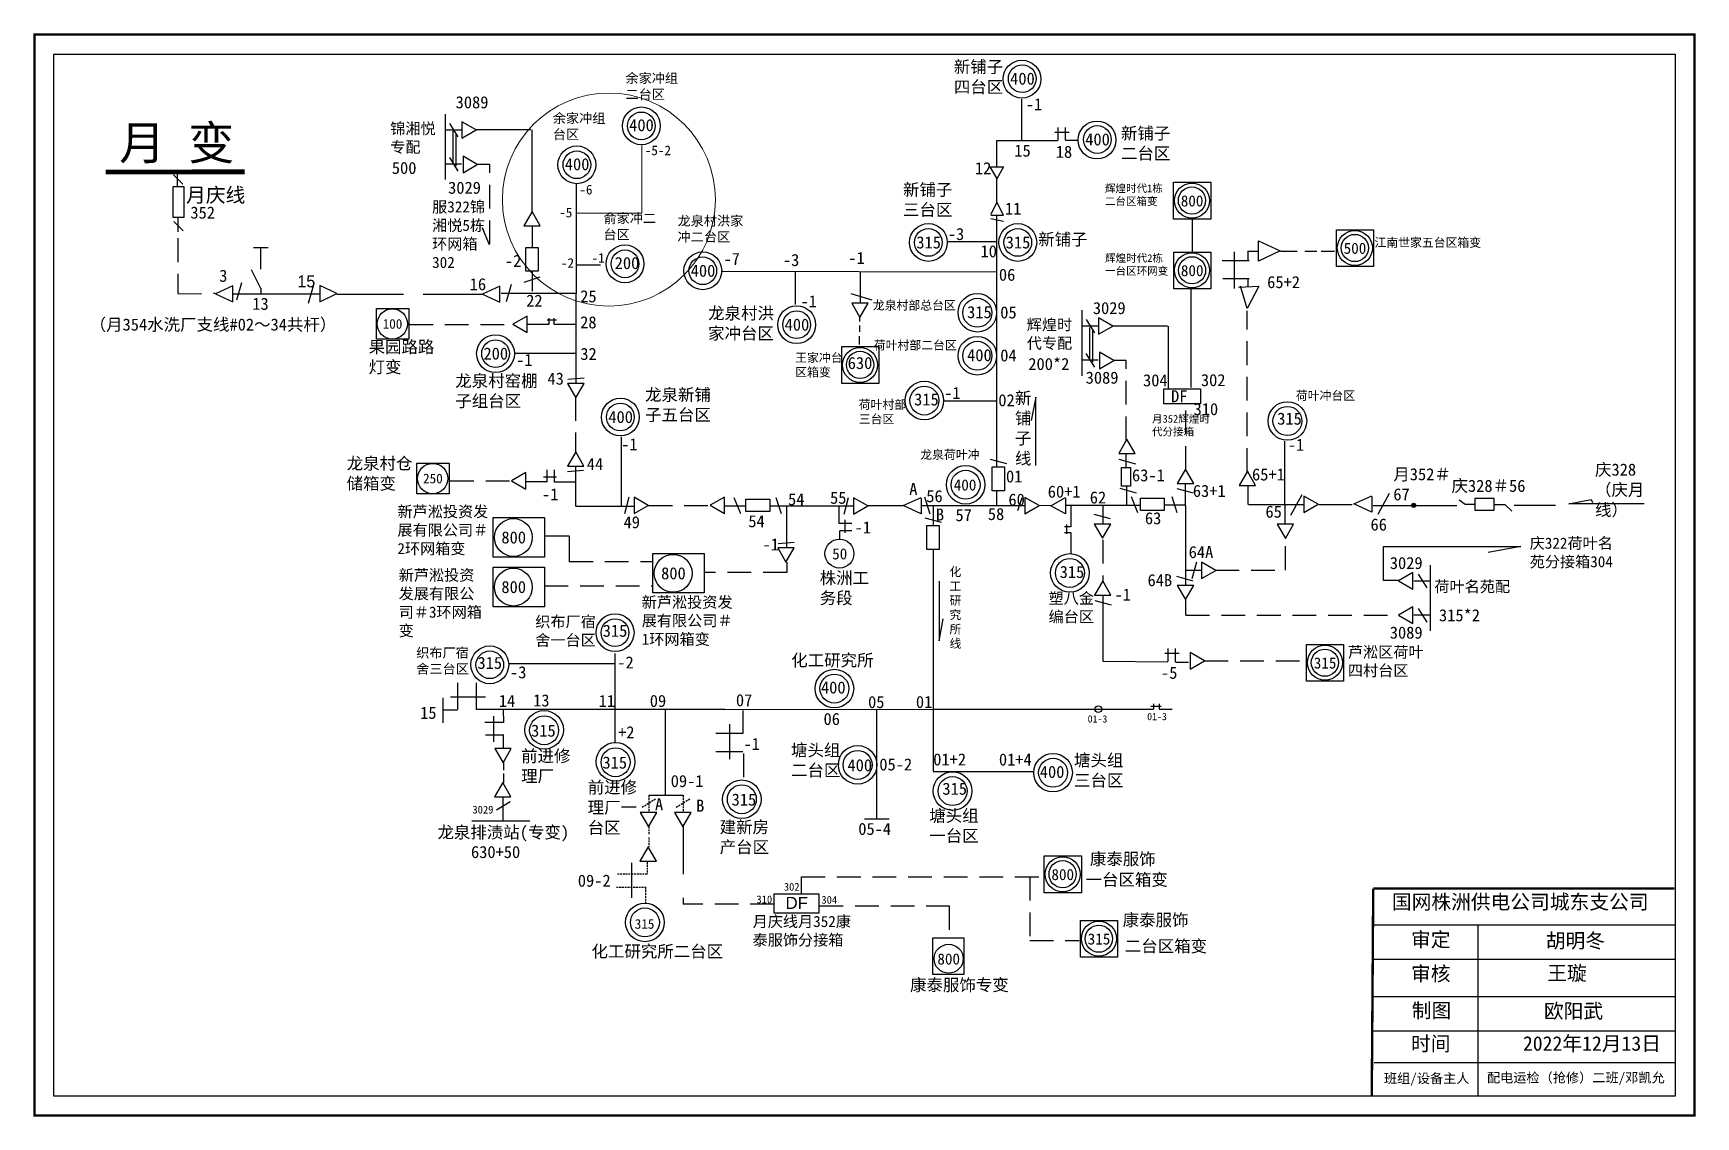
# Model space of a CAD drawing. Extents: x 496 to 840, y 164 to 389.
import ezdxf

# ---------------------------------------------------------------- set-up
doc = ezdxf.new("R2010")
doc.units = 0
doc.header["$LTSCALE"] = 0.774411
for name, pattern in [('ACAD_ISO02W100', [15, 12, -3]), ('DASHED2', [9.525, 6.35, -3.175]), ('HIDDEN', [0.375, 0.25, -0.125])]:
    doc.linetypes.add(name, pattern=pattern)
doc.layers.get('0').update_dxf_attribs({"linetype": 'CONTINUOUS'})
for name, color, linetype in [('0-RefEdit0', 7, 'CONTINUOUS'), ('Layer2', 1, 'CONTINUOUS'), ('线型', 7, 'DASHED2')]:
    doc.layers.add(name, color=color, linetype=linetype)
doc.styles.add('SimSun_txtstyle_2.00_0_0', font='', dxfattribs={"height": 2})
doc.styles.add('SimSun_txtstyle_2.30_0_0', font='simsun.ttc', dxfattribs={"height": 2.3})
doc.styles.add('SimSun_txtstyle_2.50_0_0', font='', dxfattribs={"height": 2.5})
doc.styles.get("Standard").update_dxf_attribs({"font": '', "height": 2.5})
doc.styles.add('仿宋_txtstyle_2.00_0_0', font='simfang.ttf', dxfattribs={"height": 2})
doc.styles.add('字体', font='simkai_0.ttf', dxfattribs={"height": 2.5})
doc.styles.add('宋体_txtstyle_200.00_0_0200', font='SIMSUN.TTC', dxfattribs={"height": 200})
doc.styles.add('宋体_txtstyle_3.00_0_0', font='SIMSUN.TTC', dxfattribs={"height": 3})
doc.styles.get('SimSun_txtstyle_2.00_0_0').set_extended_font_data('SimSun')
doc.styles.get('SimSun_txtstyle_2.50_0_0').set_extended_font_data('SimSun')
doc.styles.get('Standard').set_extended_font_data('SimSun')

# ---------------------------------------------------------------- blocks, each defined once
blk = doc.blocks.new('A$C349A4362')
for p, q in [((1.2, 9.42), (2.62, 10.92)), ((1.2, 7.21), (1.2, 9.42)), ((1.2, 1.23), (0.3, 0)), ((1.2, 3.21), (1.2, 1.23))]:
    blk.add_line(p, q)
blk.add_lwpolyline([(0, 3.21), (2.4, 3.21), (2.4, 7.21), (0, 7.21)], close=True)
blk = doc.blocks.new('A$C09914F58')
at = {"color": 7, "rotation": 270}
blk.add_blockref('A$C349A4362', (0, 2.62), dxfattribs=at)

msp = doc.modelspace()

# ---------------------------------------------------------------- hatches: boundary and pattern name
at = {"linetype": 'Continuous'}
h = msp.add_hatch(color=0, dxfattribs=at)
edge = h.paths.add_edge_path()
edge.add_arc((781.58, 291.11), 0.432, 0, 360)

# ---------------------------------------------------------------- linework, layer by layer
for p, q in [((580.93, 372.13), (580.93, 358.59)), ((700.37, 366.75), (700.37, 375.25)), ((582.58, 362.16), (582.58, 368.6)), ((598.93, 352.03), (598.93, 368.88)), ((583.2, 361.42), (583.2, 367.86)), ((695.22, 361.22), (695.22, 366.61)), ((526.59, 357.62), (524.61, 359.6)), ((693.86, 361.22), (696.58, 361.22)), ((695.22, 358.91), (693.86, 361.22)), ((696.58, 361.22), (695.22, 358.77)), ((695.22, 353.94), (695.22, 358.91)), ((695.22, 353.92), (694, 351.34)), ((696.58, 351.2), (695.22, 353.92)), ((526.66, 347.96), (524.68, 349.93)), ((694, 351.2), (696.58, 351.2)), ((694, 350.52), (696.58, 349.98)), ((695.24, 339.39), (638.08, 339.57)), ((653.44, 339.41), (653.44, 332.72)), ((536.89, 336.61), (533.31, 334.92)), ((533.31, 334.92), (536.89, 333.29)), ((536.89, 333.29), (536.89, 336.61)), ((537.77, 333.69), (538.8, 337.28)), ((553.53, 336.51), (552.5, 332.92)), ((554.92, 336.63), (554.92, 333.3)), ((558.5, 334.99), (554.92, 336.63)), ((554.92, 333.3), (558.5, 334.99)), ((558.45, 334.88), (572.25, 334.88)), ((576.37, 334.88), (588.66, 334.88)), ((592.21, 336.53), (588.63, 334.84)), ((588.63, 334.84), (592.21, 333.21)), ((592.21, 333.21), (592.21, 336.53)), ((593.6, 333.33), (594.63, 336.92)), ((735.5, 315.55), (735.5, 335.98)), ((712.82, 331.51), (712.82, 317.97)), ((602.37, 328.58), (598, 328.58)), ((603.98, 329.46), (602.03, 329.46)), ((602.37, 329.88), (602.37, 328.58)), ((603.5, 328.58), (603.5, 329.88)), ((607.95, 328.58), (603.5, 328.58)), ((714.47, 321.54), (714.47, 327.98)), ((730.82, 315.26), (730.82, 328.26)), ((715.09, 320.8), (715.09, 327.24)), ((607.96, 322.54), (595.31, 322.54)), ((695.23, 312.67), (684.38, 312.67)), ((697.28, 299.7), (693.88, 300.62)), ((724, 299.67), (720.59, 300.6)), ((601.31, 296.99), (603.99, 296.99)), ((602.04, 295.92), (602.04, 298.43)), ((603.54, 295.92), (603.54, 298.43)), ((608.02, 295.92), (603.57, 295.92)), ((680.24, 292.9), (681.32, 289.34)), ((724.19, 293.64), (720.79, 294.57)), ((735.97, 293.63), (732.57, 294.56)), ((774.24, 289.26), (776.59, 293.6)), ((618.98, 292.77), (618.05, 289.37)), ((662.53, 287.36), (662.53, 290.88)), ((664.44, 292.64), (663.51, 289.23)), ((675.84, 291.04), (679.56, 292.74)), ((679.56, 289.34), (675.84, 291.04)), ((679.56, 292.59), (679.56, 289.34)), ((700.41, 292.65), (699.5, 289.94)), ((706.38, 291), (703.96, 291.04)), ((706.38, 291), (709.47, 292.72)), ((709.47, 289.32), (706.38, 291)), ((709.47, 292.57), (709.47, 289.32)), ((710.53, 291.09), (710.53, 286.65)), ((717.18, 291.04), (717.18, 287.28)), ((773.22, 291.09), (790.53, 291.09)), ((802.43, 291.11), (810.99, 291.11)), ((813.75, 291.42), (818.34, 292.34)), ((829.35, 291.42), (813.75, 291.42)), ((818.34, 292.34), (818.64, 291.72)), ((662.5, 287.38), (665.18, 287.38)), ((663.74, 288.1), (663.74, 285.42)), ((683.77, 287.55), (680.37, 288.48)), ((710.53, 286.65), (709.23, 286.65)), ((709.65, 287.12), (709.65, 285.18)), ((718.77, 288.31), (715.37, 289.24)), ((662.67, 285.87), (665.18, 285.87)), ((662.67, 284.2), (662.67, 285.84)), ((709.23, 285.51), (710.53, 285.51)), ((710.53, 285.51), (710.53, 281.14)), ((775.32, 275.55), (775.32, 282.58)), ((775.32, 282.58), (803.8, 282.58)), ((803.8, 282.58), (797.06, 281.36)), ((736.58, 279.31), (735.65, 275.91)), ((785.04, 278.68), (785.04, 265.14)), ((683.28, 275.42), (683.28, 263.06)), ((717.15, 272.39), (717.15, 258.85)), ((778.46, 275.55), (775.32, 275.55)), ((715.5, 271.42), (718.9, 270.49)), ((683.28, 263.06), (684.09, 267.61)), ((594.07, 258.36), (616.03, 258.36)), ((616.05, 260.41), (616.05, 241.84)), ((717.15, 258.85), (730.68, 258.69)), ((730, 260.49), (733.02, 260.49)), ((730.72, 258.75), (730.72, 261.43)), ((732.23, 258.6), (732.23, 261.43)), ((732.34, 258.63), (734.94, 258.63)), ((583.55, 248.78), (583.55, 254.34)), ((580.4, 251.2), (580.4, 246.03)), ((583.5, 248.64), (580.41, 248.64)), ((642.57, 248.63), (642.57, 243.85)), ((684.37, 248.88), (727.71, 248.88)), ((639.89, 238.49), (639.89, 245.76)), ((642.57, 243.85), (637.02, 243.85)), ((642.57, 240.02), (637.02, 240.02)), ((642.71, 239.7), (642.71, 234.81)), ((682.01, 235.98), (702.96, 235.98)), ((667.77, 226.16), (672.94, 226.16)), ((619.61, 209.78), (619.61, 217.05)), ((773.24, 204.2), (835.61, 204.2)), ((794.89, 204.19), (794.88, 168.74)), ((773.24, 197.1), (835.61, 197.1)), ((773.24, 189.35), (835.61, 189.35)), ((773.24, 182.25), (835.61, 182.25)), ((773.37, 175.69), (835.74, 175.69))]:
    msp.add_line(p, q, dxfattribs=at)
at = {"color": 7, "linetype": 'ByBlock', "ltscale": 2}
for p, q in [((584.3, 368.85), (580.9, 368.85)), ((581.81, 370.24), (583.56, 367.44)), ((598.67, 368.88), (587.35, 368.88)), ((584.3, 361.78), (580.9, 361.78)), ((581.8, 363.17), (583.56, 360.37)), ((590.15, 361.72), (587.57, 361.72)), ((716.19, 328.23), (712.79, 328.23)), ((713.7, 329.62), (715.45, 326.82)), ((730.56, 328.26), (719.24, 328.26)), ((716.19, 321.15), (712.79, 321.15)), ((713.69, 322.55), (715.45, 319.74)), ((722.04, 321.1), (719.46, 321.1)), ((782.53, 276.82), (784.29, 274.02)), ((785.03, 275.43), (781.63, 275.43)), ((782.53, 269.73), (784.29, 266.92)), ((785.03, 268.33), (781.63, 268.33))]:
    msp.add_line(p, q, dxfattribs=at)
at = {"color": 0, "linetype": 'Continuous'}
for p, q in [((707.93, 366.68), (707.93, 369.36)), ((709.44, 366.73), (709.44, 369.36)), ((695.18, 366.72), (707.78, 366.72)), ((707.21, 368.42), (710.23, 368.42)), ((709.45, 366.75), (712.04, 366.75)), ((608.11, 334.98), (608.11, 357.82)), ((525.61, 347.75), (525.62, 350.59)), ((735.67, 350.42), (735.67, 343.69)), ((541.23, 344.55), (544.23, 344.55)), ((695.24, 345.68), (685.08, 345.68)), ((749.46, 345.88), (753.96, 343.81)), ((749.46, 341.72), (749.46, 345.88)), ((542.73, 340.06), (542.73, 344.45)), ((747.49, 341.79), (741.88, 341.79)), ((744.41, 343.6), (744.41, 336.01)), ((747.29, 343.75), (749.46, 343.79)), ((753.96, 343.81), (749.46, 341.72)), ((754.08, 343.75), (757.47, 343.75)), ((759.06, 343.75), (761.55, 343.75)), ((762.45, 343.75), (765.17, 343.75)), ((747.49, 338), (742.06, 338)), ((536.89, 334.95), (554.92, 334.95)), ((542.71, 336.11), (542.71, 335)), ((608.07, 334.98), (592.52, 334.98)), ((608.04, 316.32), (608.07, 334.98)), ((745.32, 336.34), (749.48, 336.48)), ((747.1, 331.88), (745.68, 336.53)), ((749.48, 336.48), (747.1, 331.88)), ((703.3, 313.49), (702.31, 308.71)), ((703.3, 299.33), (703.3, 313.49)), ((754.92, 291.38), (754.92, 304.39)), ((722.04, 298.98), (722.04, 301.88)), ((602.09, 295.99), (597.66, 295.99)), ((722.19, 291.16), (722.19, 295.08)), ((747.29, 291.27), (747.29, 295.19)), ((756.15, 289.04), (758.5, 293.38)), ((769.17, 291.39), (772.89, 293.1)), ((772.89, 292.94), (772.89, 289.69)), ((608, 290.92), (619.93, 290.92)), ((643.23, 290.91), (638.8, 290.91)), ((665.48, 290.91), (648.2, 290.91)), ((734.3, 290.99), (734.3, 274.54)), ((747.36, 291.29), (758.85, 291.29)), ((754.9, 291.11), (754.9, 287.2)), ((761.92, 291.26), (768.85, 291.26)), ((772.89, 289.69), (769.17, 291.39)), ((606.65, 279.41), (606.65, 284.8)), ((651.69, 279.3), (651.69, 277.19)), ((735.93, 275.43), (732.53, 276.36)), ((587.38, 248.78), (587.38, 254.34)), ((582.02, 251.46), (589.29, 251.46)), ((592.16, 248.78), (587.38, 248.78)), ((638.84, 248.8), (591.95, 248.8)), ((593.04, 246.14), (589.14, 246.14)), ((590.9, 247.4), (590.9, 242.12)), ((593.04, 243.5), (589.26, 243.5)), ((591.55, 228), (594.36, 229.75)), ((592.86, 230.67), (592.86, 225.77)), ((598.47, 225.66), (586.45, 225.66))]:
    msp.add_line(p, q, dxfattribs=at)
at = {"color": 7, "linetype": 'Continuous', "lineweight": 0, "ltscale": 0.986187}
msp.add_line((621.65, 351.66), (621.65, 365.88), dxfattribs=at)
at = {"linetype": 'DASHED2'}
for p, q in [((590.15, 345.23), (590.15, 361.72)), ((525.53, 346.43), (525.53, 335.06)), ((608.19, 340.91), (614.23, 340.91)), ((525.53, 334.93), (533.27, 335.05)), ((573.48, 328.6), (595.06, 328.6)), ((722.04, 304.61), (722.04, 321.1)), ((607.93, 313.55), (607.93, 302.19)), ((734.37, 298.46), (734.37, 312.12)), ((581.93, 296.17), (594.79, 296.17)), ((623.07, 291.09), (635.93, 291.09)), ((717.2, 283.95), (717.2, 275.31)), ((734.37, 268.38), (734.37, 271.64)), ((734.37, 268.38), (778.37, 268.38)), ((738.25, 258.87), (758.97, 258.87)), ((727.71, 250.01), (727.71, 248.88)), ((728.86, 249.99), (728.86, 248.86)), ((654.72, 210.7), (654.72, 214.16)), ((654.72, 214.16), (705.05, 214.16)), ((702.03, 214.15), (702.03, 200.97)), ((649.06, 208.49), (630.25, 208.49)), ((658.47, 208.11), (685.35, 208.11)), ((685.35, 208.11), (685.35, 201.58)), ((702.03, 200.97), (712.28, 200.97))]:
    msp.add_line(p, q, dxfattribs=at)
at = {"linetype": 'ACAD_ISO02W100'}
msp.add_line((525.45, 357.13), (525.45, 360.22), dxfattribs=at)
at = {"color": 7, "linetype": 'Continuous', "lineweight": 0, "ltscale": 1.150288}
msp.add_line((608.11, 351.65), (621.65, 351.66), dxfattribs=at)
for p, q in [((590.11, 345.1), (588.68, 348.52)), ((598.93, 348.92), (598.93, 344.53)), ((598.93, 339.5), (598.93, 335.51)), ((668.35, 291.06), (675.87, 291.06)), ((679.59, 291.05), (701.01, 291.04)), ((682.03, 291.04), (682.03, 286.93)), ((709.52, 291.13), (724.98, 291.13)), ((682.03, 281.99), (682.03, 236.03)), ((638.74, 248.82), (682.02, 248.87)), ((670.38, 226.22), (670.38, 248.82))]:
    msp.add_line(p, q)
at = {"color": 7}
for p, q in [((695.25, 299.07), (695.24, 351.06)), ((607.97, 290.92), (607.97, 299.19)), ((695.25, 291.04), (695.25, 294.13))]:
    msp.add_line(p, q, dxfattribs=at)
at = {"color": 0}
for p, q in [((747.32, 341.75), (747.32, 343.83)), ((666.92, 339.49), (666.92, 333.12)), ((747.32, 336.5), (747.32, 338.05)), ((664.97, 335), (669.34, 333.71)), ((666.77, 330.09), (666.77, 329.16)), ((666.77, 328.35), (666.77, 327.08)), ((666.71, 326.15), (666.71, 324.41)), ((734.34, 291.03), (734.34, 295.63)), ((593.04, 246.14), (593.02, 248.8)), ((593.02, 240.75), (593.02, 243.46))]:
    msp.add_line(p, q, dxfattribs=at)
at = {"color": 0, "linetype": 'ByBlock', "ltscale": 2}
for p, q in [((600.55, 338.35), (597.21, 337.27)), ((606.34, 317.28), (609.68, 317.53)), ((609.58, 298.3), (606.25, 298.06)), ((723.03, 292.97), (724.36, 289.64)), ((731.47, 292.97), (732.54, 289.64)), ((640.75, 292.73), (642.09, 289.4)), ((649.43, 292.73), (650.51, 289.4)), ((649.9, 283.21), (653.24, 283.45))]:
    msp.add_line(p, q, dxfattribs=at)
at = {"color": 0, "linetype": 'DASHED2'}
for p, q in [((747.08, 298.05), (747.08, 331.39)), ((729.9, 291.21), (734.34, 291.21)), ((601.6, 284.79), (606.66, 284.79)), ((755.04, 277.7), (755.04, 284.31)), ((606.63, 279.44), (623.77, 279.44)), ((651.69, 277.19), (634.55, 277.19)), ((734.25, 277.7), (737.65, 277.7)), ((740.51, 277.7), (755.04, 277.7)), ((601.5, 274.41), (623.77, 274.41)), ((592.97, 237.83), (592.97, 236.25)), ((592.97, 235.55), (592.97, 233.62))]:
    msp.add_line(p, q, dxfattribs=at)
at = {"linetype": 'ByBlock'}
msp.add_line((617.48, 290.88), (617.48, 305.32), dxfattribs=at)
at = {"color": 7, "linetype": 'HIDDEN', "ltscale": 2}
for p, q in [((623.1, 231.07), (623.1, 227.67)), ((630.2, 231.07), (630.2, 227.67)), ((621.71, 228.57), (624.51, 230.33)), ((628.8, 228.57), (631.61, 230.33)), ((623.11, 224.54), (623.11, 222.97)), ((623.11, 222.27), (623.11, 220.34)), ((622.76, 217.18), (622.76, 214.73)), ((622.76, 214.73), (616.62, 214.73)), ((622.58, 211.93), (616.44, 211.93)), ((622.41, 211.93), (622.41, 208.71))]:
    msp.add_line(p, q, dxfattribs=at)
at = {"color": 7, "linetype": 'DASHED2', "ltscale": 2}
msp.add_line((630.21, 224.54), (630.22, 208.49), dxfattribs=at)
at = {"linetype": 'Continuous', "const_width": 0.5}
msp.add_lwpolyline([(495.81, 388.66), (839.79, 388.66), (839.79, 164.69), (495.81, 164.69)], close=True, dxfattribs=at)
at = {"linetype": 'Continuous'}
for points in [[(499.86, 384.61), (835.74, 384.61), (835.74, 168.74), (499.86, 168.74)], [(649.09, 210.59), (658.32, 210.59), (658.32, 206.59), (649.09, 206.59)], [(681.9, 193.95), (688.45, 193.95), (688.45, 201.46), (681.9, 201.46)]]:
    msp.add_lwpolyline(points, close=True, dxfattribs=at)
for points in [[(587.35, 368.88), (584.39, 370.59), (584.39, 367.17)], [(587.57, 361.72), (584.61, 363.43), (584.61, 360.01)], [(566.66, 331.9), (573.36, 331.9), (573.36, 325.51), (566.66, 325.51)], [(719.24, 328.26), (716.28, 329.97), (716.28, 326.55)], [(719.46, 321.1), (716.5, 322.81), (716.5, 319.39)], [(575.03, 299.87), (581.73, 299.87), (581.73, 293.48), (575.03, 293.48)], [(623, 291.1), (620.04, 292.81), (620.04, 289.39)], [(668.46, 290.97), (665.5, 292.68), (665.5, 289.26)], [(703.96, 291.04), (701.01, 292.75), (701.01, 289.33)], [(717.1, 284.29), (718.81, 287.24), (715.4, 287.24)], [(740.6, 277.64), (737.65, 279.35), (737.65, 275.94)], [(717.17, 275.44), (715.46, 272.48), (718.87, 272.48)], [(738.25, 258.91), (735.29, 260.61), (735.29, 257.2)]]:
    msp.add_lwpolyline(points, close=True)
for points, const_width in [([(539.37, 360.19), (510.55, 360.17)], 1), ([(773.21, 211.71), (772.91, 168.74)], 0.5), ([(773.24, 211.71), (835.61, 211.71)], 0.5)]:
    msp.add_lwpolyline(points, dxfattribs=dict(at, const_width=const_width))
at = {"linetype": 'ACAD_ISO02W100'}
msp.add_lwpolyline([(526.77, 350.73), (524.56, 350.73), (524.56, 357.13), (526.77, 357.13)], close=True, dxfattribs=at)
at = {"color": 0}
for points in [[(731.85, 358.03), (739.53, 358.03), (739.53, 350.42), (731.85, 350.42)], [(765.6, 348.2), (773.28, 348.2), (773.28, 340.59), (765.6, 340.59)], [(731.87, 343.59), (739.55, 343.59), (739.55, 335.98), (731.87, 335.98)], [(663.08, 323.98), (670.76, 323.98), (670.76, 316.37), (663.08, 316.37)], [(722.17, 304.84), (720.47, 301.88), (723.88, 301.88)], [(734.33, 298.59), (732.62, 295.63), (736.04, 295.63)], [(747.14, 298.18), (745.44, 295.23), (748.85, 295.23)], [(761.79, 291.32), (758.83, 293.03), (758.83, 289.61)], [(755, 284.25), (756.71, 287.2), (753.29, 287.2)], [(734.33, 271.57), (736.03, 274.53), (732.62, 274.53)], [(759.41, 262.3), (767.08, 262.3), (767.08, 254.69), (759.41, 254.69)], [(592.92, 237.79), (594.62, 240.75), (591.21, 240.75)], [(592.84, 233.66), (591.13, 230.7), (594.55, 230.7)], [(705.05, 218.47), (712.73, 218.47), (712.73, 210.86), (705.05, 210.86)], [(712.56, 205.12), (720.23, 205.12), (720.23, 197.5), (712.56, 197.5)]]:
    msp.add_lwpolyline(points, close=True, dxfattribs=at)
at = {"color": 0, "linetype": 'ByBlock'}
for points in [[(598.93, 351.97), (597.22, 349.01), (600.63, 349.01)], [(666.85, 330.05), (668.56, 333), (665.15, 333.01)], [(594.94, 328.62), (597.9, 326.91), (597.9, 330.32)], [(607.97, 313.4), (609.68, 316.36), (606.26, 316.36)], [(607.96, 302.18), (606.25, 299.23), (609.66, 299.23)], [(594.67, 296.19), (597.63, 294.48), (597.63, 297.89)], [(635.81, 291.11), (638.76, 289.4), (638.77, 292.81)], [(651.53, 279.32), (653.23, 282.28), (649.82, 282.28)]]:
    msp.add_lwpolyline(points, close=True, dxfattribs=at)
at = {"color": 0, "linetype": 'Continuous'}
for points in [[(600.21, 344.54), (600.21, 339.6), (597.64, 339.6), (597.64, 344.54)], [(729.79, 315.25), (737.4, 315.25), (737.4, 312.16), (729.79, 312.16)], [(696.8, 299.07), (696.8, 294.13), (694.24, 294.13), (694.24, 299.07)], [(643.23, 292.39), (648.17, 292.39), (648.17, 289.82), (643.23, 289.82)], [(724.98, 292.58), (729.92, 292.58), (729.92, 290.02), (724.98, 290.02)], [(590.87, 288.59), (601.47, 288.59), (601.47, 280.39), (590.87, 280.39)], [(683.29, 286.93), (683.29, 281.99), (680.73, 281.99), (680.73, 286.93)], [(623.97, 281.16), (634.57, 281.16), (634.57, 272.96), (623.97, 272.96)], [(590.87, 278.31), (601.47, 278.31), (601.47, 270.11), (590.87, 270.11)]]:
    msp.add_lwpolyline(points, close=True, dxfattribs=at)
msp.add_lwpolyline([(540.7, 339.94), (542.62, 336.09)], dxfattribs=at)
at = {"color": 7, "linetype": 'Continuous'}
msp.add_lwpolyline([(721.05, 298.96), (722.91, 298.96), (722.91, 295.08), (721.05, 295.08)], close=True, dxfattribs=at)
at = {"color": 7}
for points in [[(778.47, 275.47), (781.43, 273.76), (781.43, 277.18)], [(778.47, 268.37), (781.43, 266.66), (781.43, 270.08)], [(623.06, 224.51), (624.77, 227.47), (621.35, 227.47)], [(630.16, 224.51), (631.86, 227.47), (628.45, 227.47)], [(622.98, 220.37), (621.27, 217.42), (624.69, 217.42)]]:
    msp.add_lwpolyline(points, close=True, dxfattribs=at)
for points in [[(682.02, 248.87), (684.37, 248.88)], [(727.15, 249.53), (729.3, 249.53)], [(728.86, 248.86), (731.56, 248.86)]]:
    msp.add_lwpolyline(points)
at = {"color": 12, "linetype": 'Continuous', "lineweight": 0, "ltscale": 1.035775, "true_color": 0xc00000}
msp.add_circle((614.84, 354.45), 22.06, dxfattribs=at)
at = {"color": 0}
for centre, radius in [((735.65, 354.24), 3.63), ((735.65, 354.24), 2.82), ((769.4, 344.42), 3.63), ((769.4, 344.42), 2.82), ((735.67, 339.8), 3.63), ((735.67, 339.8), 2.82), ((666.88, 320.2), 3.63), ((666.88, 320.2), 2.82), ((755.43, 308.58), 4), ((755.43, 308.58), 3), ((763.2, 258.51), 3.63), ((763.2, 258.51), 2.82), ((601.42, 244.6), 4), ((601.42, 244.5), 3), ((616.22, 237.98), 4), ((616.22, 237.88), 3), ((708.85, 214.68), 3.63), ((708.85, 214.68), 2.82), ((716.36, 201.33), 3.63), ((716.36, 201.33), 2.82)]:
    msp.add_circle(centre, radius, dxfattribs=at)
for centre, radius in [((691.18, 331.01), 4), ((691.18, 331.01), 3), ((691.18, 322.1), 4), ((691.18, 322.1), 3), ((680.2, 312.81), 4), ((680.2, 312.81), 3), ((688.76, 295.37), 4), ((688.76, 295.37), 3), ((662.61, 281.1), 3), ((710.36, 277.1), 4), ((710.36, 277.1), 3), ((661.56, 253.14), 4), ((661.56, 253.14), 3), ((716.24, 248.88), 0.71), ((666.38, 237.34), 4), ((666.38, 237.34), 3), ((706.87, 235.72), 4), ((706.87, 235.72), 3), ((686.05, 231.91), 4), ((686.05, 231.91), 3), ((642.38, 230.21), 4), ((642.38, 230.21), 3), ((685.24, 197.18), 3)]:
    msp.add_circle(centre, radius)
at = {"color": 1, "linetype": 'Continuous'}
msp.add_circle((781.58, 291.11), 0.432, dxfattribs=at)
at = {"color": 7}
for radius in [4, 3]:
    msp.add_circle((622.3, 204.71), radius, dxfattribs=at)
at = {"layer": '0-RefEdit0', "color": 0, "linetype": 'ByBlock', "ltscale": 2}
for p, q in [((651.65, 290.88), (651.65, 282.41)), ((626.6, 231.07), (626.58, 248.87)), ((623.09, 231.07), (630.19, 231.07))]:
    msp.add_line(p, q, dxfattribs=at)
at = {"layer": 'Layer2', "color": 7, "linetype": 'Continuous'}
for centre, radius in [((700.42, 379.39), 3.92), ((700.48, 379.5), 2.87), ((621.57, 369.72), 3.92), ((621.57, 369.72), 2.87), ((715.98, 366.79), 3.92), ((716.04, 366.9), 2.87), ((608.2, 361.66), 3.92), ((608.2, 361.66), 2.87), ((681.04, 345.57), 3.92), ((681.04, 345.57), 2.87), ((699.56, 345.57), 3.92), ((699.56, 345.57), 2.87), ((618.17, 341.14), 3.92), ((618.17, 341.14), 2.87), ((634.29, 339.7), 3.92), ((634.29, 339.7), 2.87), ((569.96, 328.69), 3.14), ((653.75, 328.53), 3.92), ((653.75, 328.53), 2.87), ((591.35, 322.53), 3.92), ((591.35, 322.53), 2.87), ((617.22, 309.4), 3.92), ((617.22, 309.4), 2.87), ((578.32, 296.66), 3.14), ((595.05, 284.45), 3.92), ((628.15, 277.02), 3.92), ((595.05, 274.17), 3.92), ((616.12, 264.73), 3.92), ((616.12, 264.73), 2.87)]:
    msp.add_circle(centre, radius, dxfattribs=at)
at = {"layer": 'Layer2', "color": 0, "linetype": 'Continuous'}
for radius in [3.92, 2.87]:
    msp.add_circle((590.16, 258.07), radius, dxfattribs=at)

# ---------------------------------------------------------------- block references
at = {"color": 7}
msp.add_blockref('A$C09914F58', (791.03, 289.89), dxfattribs=at)

# ---------------------------------------------------------------- texts
for s, p in [('3089', (583.08, 373.36)), ('500', (569.86, 359.76)), ('3029', (581.52, 355.66)), ('3029', (715.11, 330.73)), ('200*2', (701.74, 319.14)), ('3089', (713.63, 316.31)), ('-1', (617.38, 302.5)), ('55', (660.66, 291.43)), ('A', (677.07, 293.25)), ('56', (680.6, 291.76)), ('60', (697.62, 291.04)), ('60+1', (705.77, 292.7)), ('62', (714.48, 291.49)), ('B', (682.59, 287.95)), ('57', (686.65, 287.83)), ('58', (693.36, 288.06)), ('-1', (665.75, 285.28)), ('66', (772.65, 285.88)), ('-1', (646.67, 281.76)), ('3029', (776.64, 277.91)), ('-1', (719.59, 271.37)), ('315*2', (786.83, 267.08)), ('3089', (776.64, 263.49)), ('-5', (729.24, 255.17)), ('09', (623.31, 249.34)), ('07', (641.16, 249.48)), ('400', (658.78, 252.12)), ('05', (668.54, 249.11)), ('15', (575.72, 246.87)), ('06', (659.31, 245.6)), ('-1', (642.71, 240.44)), ('400', (664.27, 236.02)), ('05-2', (670.87, 236.18)), ('01+2', (682.04, 237.22)), ('01+4', (695.65, 237.2)), ('315', (640.27, 228.9)), ('05-4', (666.51, 222.83))]:
    msp.add_text(s, height=2.5).set_placement(p)
at = {"color": 0}
for s, p in [('65+2', (751.23, 336.11)), ('304', (725.51, 315.76)), ('302', (737.5, 315.8)), ('310', (735.98, 309.79)), ('-1', (755.5, 302.4)), ('65+1', (748.09, 296.26)), ('65', (750.88, 288.55)), ('64A', (734.97, 280.17)), ('64B', (726.45, 274.36)), ('14', (592.02, 249.35)), ('13', (599.14, 249.45)), ('315', (598.71, 243.18)), ('315', (613.5, 236.57)), ('09-1', (627.65, 232.74)), ('630+50', (586.26, 218.04))]:
    msp.add_text(s, height=2.5, dxfattribs=at).set_placement(p)
at = {"color": 7}
for s, height, p in [('09-2', 2.5, (608.4, 212.1)), ('315', 2, (620.19, 203.39))]:
    msp.add_text(s, height=height, dxfattribs=at).set_placement(p)
at = {"color": 7, "attachment_point": 1}
for s, insert, char_height, width, style in [('新铺子四台区', (686.31, 383.21), 2.5, 13.1183, '字体'), ('余家冲组二台区', (618.27, 380.59), 2, 12.4039, '仿宋_txtstyle_2.00_0_0'), ('余家冲组台区', (603.22, 372.3), 2, 12.4039, '仿宋_txtstyle_2.00_0_0'), ('新铺子二台区', (720.94, 369.44), 2.5, 13.1183, '字体'), ('新铺子三台区', (675.78, 357.76), 2.5, 11.5116, '字体'), ('{\\fSimSun|b0|i0|c134|p2;辉煌时代1栋二台区箱变}', (717.62, 357.57), 1.6, 14.0536, '字体'), ('俞家冲二台区', (613.71, 351.57), 2, 12.4039, '仿宋_txtstyle_2.00_0_0'), ('{\\fSimSun|b0|i0|c134|p2;龙泉村洪家冲二台区}', (629.06, 351.06), 2, 15.6078, '字体'), ('新铺子', (703.79, 347.47), 2.5, 17.1825, '字体'), ('{\\fSimSun|b0|i0|c134|p2;辉煌时代2栋一台区环网变}', (717.64, 343.13), 1.6, 14.0536, '字体'), ('3', (534.09, 339.92), 2.5, 7.1055, 'SimSun_txtstyle_2.50_0_0'), ('龙泉村洪家冲台区', (635.39, 332.16), 2.5, 15.6896, '字体'), ('果园路路灯变', (565.04, 325.19), 2.5, 13.7579, '字体'), ('龙泉村窑棚子组台区', (583.01, 318.15), 2.5, 17.2785, '字体'), ('龙泉新铺子五台区', (622.33, 315.28), 2.5, 15.6896, '字体'), ('{\\fSimSun|b0|i0|c134|p2;月}352{\\fSimSun|b0|i0|c134|p2;辉煌时代分接箱}', (727.37, 309.83), 1.6, 14.0536, '字体'), ('龙泉村仓储箱变', (560.5, 301.05), 2.5, 14.6611, '字体'), ('庆328^J（庆月线）', (819.17, 299.76), 2.5, 15.933, '字体'), ('庆328＃56', (789.43, 296.4), 2.5, 19.6564, '字体'), ('株洲工务段', (658.52, 277.33), 2.5, 13.4364, '字体')]:
    msp.add_mtext(s, dxfattribs=dict(at, insert=insert, char_height=char_height, width=width, style=style))
at = {"color": 0, "attachment_point": 1}
for s, insert, char_height, width in [('400', (697.98, 380.76), 2.5, 8.4159), ('400', (713.54, 368.17), 2.5, 8.4159), ('800', (733.33, 355.33), 2.3, 4.8377), ('500', (767.08, 345.51), 2.3, 4.8377), ('-1', (664.44, 343.62), 2.5, 5.1951), ('800', (733.35, 340.89), 2.3, 4.8377), ('13', (540.95, 334.11), 2.5, 7.1055), ('王家冲台\\P区箱变', (653.44, 322.59), 1.8, 10.2337), ('-1', (600.98, 294.63), 2.5, 7.1055), ('315', (760.89, 259.6), 2.3, 4.8377), ('{\\fSimSun|b0|i0|c134|p32;3029}', (586.56, 228.86), 1.6, 4.8377), ('800', (706.53, 215.77), 2.3, 4.8377), ('{\\fSimSun|b0|i0|c134|p32;310}', (645.41, 210.27), 1.6, 4.8377), ('{\\fSimSun|b0|i0|c134|p32;302}', (651.09, 212.88), 1.6, 4.8377), ('{\\fSimSun|b0|i0|c134|p32;304}', (658.87, 210.18), 1.6, 4.8377), ('{\\fArial|b0|i0|c0|p32;DF}', (651.43, 210), 2.5, 4.8377), ('315', (714.04, 202.42), 2.3, 4.8377)]:
    msp.add_mtext(s, dxfattribs=dict(at, insert=insert, char_height=char_height, width=width))
at = {"color": 7, "attachment_point": 1}
for s, insert, char_height, width in [('-1', (701.22, 375.43), 2.5, 6.312), ('400', (619.04, 371.12), 2.5, 4.6346), ('15', (698.84, 365.85), 2.5, 6.312), ('18', (707.43, 365.6), 2.5, 6.312), ('400', (605.7, 363.03), 2.5, 4.6346), ('12', (690.68, 362.2), 2.5, 6.312), ('11', (696.9, 353.81), 2.5, 6.312), ('-3', (685.06, 348.57), 2.5, 6.312), ('315', (678.54, 346.83), 2.5, 8.4159), ('10', (691.84, 344.98), 2.5, 6.312), ('315', (697.06, 346.83), 2.5, 8.4159), ('200', (616.04, 342.55), 2.5, 4.6346), ('-7', (638.58, 343.42), 2.5, 6.312), ('-3', (650.89, 343.18), 2.5, 6.312), ('{\\f\uffbfﾬￌﾣﾤ_GB2312|b0|i0|c134|p49;15}', (550.28, 338.77), 2.5, 7.1055), ('16', (586, 338.17), 2.5, 7.1055), ('400', (631.79, 340.96), 2.5, 8.4159), ('06', (695.65, 340.13), 2.5, 6.312), ('22', (597.7, 334.75), 2.5, 7.1055), ('25', (608.89, 335.66), 2.5, 7.1055), ('-1', (654.54, 334.63), 2.5, 6.312), ('05', (695.93, 332.33), 2.5, 6.312), ('（月354水洗厂支线#02～34共杆）', (507.25, 329.81), 2.5, 53.3939), ('100', (567.96, 329.7), 2, 6.7327), ('28', (608.88, 330.27), 2.5, 7.1055), ('400', (651.25, 329.79), 2.5, 8.4159), ('200', (588.85, 323.8), 2.5, 8.4159), ('32', (608.92, 323.73), 2.5, 7.1055), ('04', (695.93, 323.42), 2.5, 6.312), ('43', (602.11, 318.61), 2.5, 7.1055), ('02', (695.53, 314.13), 2.5, 6.312), ('400', (614.72, 310.66), 2.5, 8.4159), ('44', (610.27, 300.93), 2.5, 7.1055), ('250', (576.33, 297.67), 2, 6.7327), ('01', (697.12, 298.35), 2.5, 6.312), ('54', (651.96, 293.62), 2.5, 11.8645), ('49', (617.88, 288.86), 2.5, 11.8645), ('54', (643.73, 289.07), 2.5, 11.8645), ('800', (592.56, 285.71), 2.5, 8.4159), ('800', (625.66, 278.28), 2.5, 8.4159), ('800', (592.56, 275.44), 2.5, 8.4159), ('01', (678.45, 251.63), 2.5, 10.6751), ('月庆线月352康\\P泰服饰分接箱', (644.62, 206.05), 2.3, 31.2252)]:
    msp.add_mtext(s, dxfattribs=dict(at, insert=insert, char_height=char_height, width=width))
at = {"linetype": 'Continuous', "attachment_point": 1}
for s, insert, char_height, width, style in [('月 变', (513.36, 369.71), 7, 27.4955, '字体'), ('月庆线', (527.23, 356.9), 3, 17.027, '字体'), ('国网株洲供电公司城东支公司', (777.07, 210.46), 3, 82.0179, '宋体_txtstyle_3.00_0_0'), ('审定', (781.04, 202.64), 3, 23.4615, '字体'), ('胡明冬', (808.97, 202.42), 3, 23.4615, '宋体_txtstyle_3.00_0_0'), ('审核', (781.04, 195.58), 3, 23.4615, '字体'), ('{\\fSimSun|b0|i0|c134|p2;王璇}', (809.25, 195.71), 3, 33.0539, '字体'), ('制图', (781.2, 187.96), 3, 23.4615, '字体'), ('欧阳武', (808.58, 187.85), 3, 40.7, '宋体_txtstyle_3.00_0_0'), ('时间', (781.04, 181.08), 3, 23.4615, '字体')]:
    msp.add_mtext(s, dxfattribs=dict(at, insert=insert, char_height=char_height, width=width, style=style))
at = {"linetype": 'Continuous', "insert": (528.12, 353), "char_height": 2.5, "width": 5.6554, "attachment_point": 1}
msp.add_mtext('352', dxfattribs=at)
at = {"attachment_point": 1}
for s, insert, char_height, width in [('江南世家五台区箱变', (773.47, 346.45), 1.8, 23.4025), ('荷叶村部二台区', (669.73, 325.17), 1.8, 17.5291), ('-1', (684.3, 315.65), 2.5, 6.312), ('荷叶冲台区', (757.18, 314.74), 1.8, 19.1047), ('荷叶村部\\P三台区', (666.61, 312.87), 1.8, 11.7911), ('龙泉荷叶冲', (679.36, 302.5), 1.8, 12.6052), ('50', (661.1, 282.21), 2.3, 4.9053), ('二台区箱变', (721.74, 201.04), 2.5, 18.5398), ('800', (682.9, 198.28), 2.3, 4.9053)]:
    msp.add_mtext(s, dxfattribs=dict(at, insert=insert, char_height=char_height, width=width))
at = {"insert": (669.53, 333.44), "char_height": 1.8, "attachment_point": 1}
msp.add_mtext('龙泉村部总台区', dxfattribs=at)
at = {"color": 0, "char_height": 2.5, "attachment_point": 1, "style": '字体'}
for s, insert, width in [('新铺子线', (698.97, 314.59), 0.4314), ('前进修理厂', (596.65, 240.43), 11.8502), ('{\\fSimSun|b0|i0|c134|p2;前进修理厂一台区}', (610.44, 233.93), 11.8398), ('龙泉排渍站(专变)', (579.32, 224.63), 26.7233)]:
    msp.add_mtext(s, dxfattribs=dict(at, insert=insert, width=width))
at = {"attachment_point": 1}
for s, insert, char_height, width, style in [('400', (686.29, 296.48), 2.3, 4.9053, 'SimSun_txtstyle_2.30_0_0'), ('化工研究所线', (685.42, 278.22), 1.784, 3.2872, '字体'), ('化工研究所', (652.62, 260.27), 2.5, 19.7166, '字体'), ('塘头组二台区', (652.58, 241.64), 2.5, 11.9776, '字体'), ('塘头组三台区', (711.22, 239.55), 2.5, 12.6479, '字体'), ('塘头组一台区', (681.22, 228.06), 2.5, 12.6479, '字体'), ('建新房产台区', (637.79, 225.72), 2.5, 11.9776, '字体'), ('化工研究所二台区', (611.23, 199.96), 2.5, 27.8312, '字体'), ('康泰服饰专变', (677.24, 193.01), 2.5, 21.367, '字体')]:
    msp.add_mtext(s, dxfattribs=dict(at, insert=insert, char_height=char_height, width=width, style=style))
at = {"color": 0, "linetype": 'Continuous', "insert": (777.37, 298.8), "char_height": 2.5, "width": 13.507, "attachment_point": 1, "style": '字体'}
msp.add_mtext('月352＃67', dxfattribs=at)
at = {"color": 1, "char_height": 2.5, "attachment_point": 1}
for s, insert, width in [('\\pt15;{\\C256;康泰服饰}', (714.5, 219.11), 21.7051), ('{\\C256;一台区箱变}', (713.6, 214.82), 20.5747), ('{\\C256;康泰服饰}', (721.29, 206.46), 17.6354)]:
    msp.add_mtext(s, dxfattribs=dict(at, insert=insert, width=width))
at = {"color": 7, "linetype": 'Continuous', "lineweight": 0, "ltscale": 0.608454, "attachment_point": 1}
for s, insert, char_height, style in [('2022年12月13日', (804.23, 181.12), 3, '宋体_txtstyle_3.00_0_0'), ('班组/设备主人', (775.42, 173.4), 2, '宋体_txtstyle_200.00_0_0200'), ('配电运检（抢修）二班/邓凯允', (796.78, 173.54), 2, '宋体_txtstyle_200.00_0_0200')]:
    msp.add_mtext(s, dxfattribs=dict(at, insert=insert, char_height=char_height, style=style))
at = {"layer": 'Layer2', "color": 7, "linetype": 'Continuous', "attachment_point": 1}
for s, insert, char_height, width, style in [('\\pt6.9739;{\\fSimSun|b0|i0|c134|p2;锦湘悦}{\\fSimSun|b0|i0|c134|p2;专配}', (569.53, 370.32), 2.3, 11.7842, '字体'), ('-5-2', (622.27, 365.65), 2, 5.0922, 'SimSun_txtstyle_2.00_0_0'), ('-6', (608.72, 357.52), 2, 5.0922, 'SimSun_txtstyle_2.00_0_0'), ('\\pt6.9739;{\\fSimSun|b0|i0|c134|p2;服322锦}{\\fSimSun|b0|i0|c134|p2;湘悦5栋}{\\fSimSun|b0|i0|c134|p2;环网箱}{\\fSimSun|b0|i0|c134|p2;302}', (578.21, 354.09), 2.3, 11.7842, '字体'), ('-5', (604.54, 352.77), 2, 5.0922, 'SimSun_txtstyle_2.00_0_0'), ('-2', (604.9, 342.32), 2, 5.0922, 'SimSun_txtstyle_2.00_0_0'), ('-1', (611.24, 343.36), 2, 5.0922, 'SimSun_txtstyle_2.00_0_0'), ('\\pt16.04;{\\fSimSun|b0|i0|c134|p2;辉煌时代专配}', (701.42, 329.69), 2.3, 11.7842, '字体'), ('{\\fSimSun|b0|i0|c134|p2;63-1}', (723.22, 298.58), 2.5, 18.6549, '字体'), ('{\\fSimSun|b0|i0|c134|p2;63+1}', (735.83, 295.35), 2.5, 18.6549, '字体'), ('\\pt16.04;新芦淞投资发展有限公司＃2环网箱变', (571.02, 290.97), 2.3, 19.7147, '字体'), ('{\\fSimSun|b0|i0|c134|p2;63}', (725.9, 289.68), 2.5, 18.6549, '字体'), ('\\pt16.04;庆322荷叶名苑分接箱304', (805.63, 284.42), 2.3, 18.6549, '字体'), ('\\pt16.0417;新芦淞投资发展有限公司＃3环网箱变', (571.28, 277.8), 2.3, 18.6549, '字体'), ('\\pt16.0417;荷叶名苑配', (785.88, 275.45), 2.3, 18.6549, '字体'), ('\\pt16.04;新芦淞投资发展有限公司＃1环网箱变', (621.64, 272.2), 2.3, 19.2244, '字体'), ('{\\fSimSun|b0|i0|c134|p2;塑八金}\\P{\\fSimSun|b0|i0|c134|p2;编台区}', (705.94, 273.02), 2.3, 18.6549, '字体'), ('\\pt16.0417;织布厂宿舍一台区', (599.58, 268.16), 2.3, 13.7721, '字体'), ('\\pt16.0417;芦淞区荷叶四村台区', (767.95, 261.87), 2.3, 18.6549, '字体'), ('+2', (616.74, 245.34), 2.5, 5.0922, '字体')]:
    msp.add_mtext(s, dxfattribs=dict(at, insert=insert, char_height=char_height, width=width, style=style))
at = {"layer": 'Layer2', "color": 7, "linetype": 'Continuous', "char_height": 2.5, "attachment_point": 1}
for s, insert, width in [('-2', (593.3, 343), 5.0922), ('315', (689.06, 332.38), 3.6817), ('-1', (595.61, 322.49), 5.0922), ('630', (664.32, 321.85), 3.6817), ('400', (689.06, 323.47), 3.6817), ('315', (678.08, 314.3), 3.6817), ('315', (708.24, 278.56), 3.6817), ('315', (613.56, 266.38), 3.2736), ('315', (587.6, 259.72), 3.2736), ('-2', (616.58, 259.81), 5.0922), ('11', (612.72, 251.83), 4.3648)]:
    msp.add_mtext(s, dxfattribs=dict(at, insert=insert, width=width))
at = {"layer": 'Layer2', "color": 0, "linetype": 'Continuous', "attachment_point": 1}
for s, insert, char_height, width in [('315', (753.31, 310.32), 2.5, 3.6817), ('-3', (594.35, 257.77), 2.5, 5.0922), ('01-3', (726.37, 248.1), 1.5, 13.3423), ('01-3', (714.04, 247.61), 1.5, 13.3423), ('400', (704.12, 237.14), 2.5, 13.3423), ('315', (683.94, 233.65), 2.5, 13.3423), ('A', (624.39, 230.41), 2.5, 4.3648), ('B', (632.91, 230.14), 2.5, 4.3648)]:
    msp.add_mtext(s, dxfattribs=dict(at, insert=insert, char_height=char_height, width=width))
at = {"layer": 'Layer2', "color": 0, "linetype": 'Continuous', "insert": (574.91, 261.56), "char_height": 2, "width": 11.9238, "attachment_point": 1, "style": '字体'}
msp.add_mtext('\\pt2;织布厂宿舍三台区', dxfattribs=at)
at = {"layer": '线型', "linetype": 'ByBlock', "insert": (731.32, 314.96), "char_height": 2.5, "width": 4.904, "attachment_point": 1}
msp.add_mtext('DF', dxfattribs=at)

doc.saveas('drawing.dxf')
